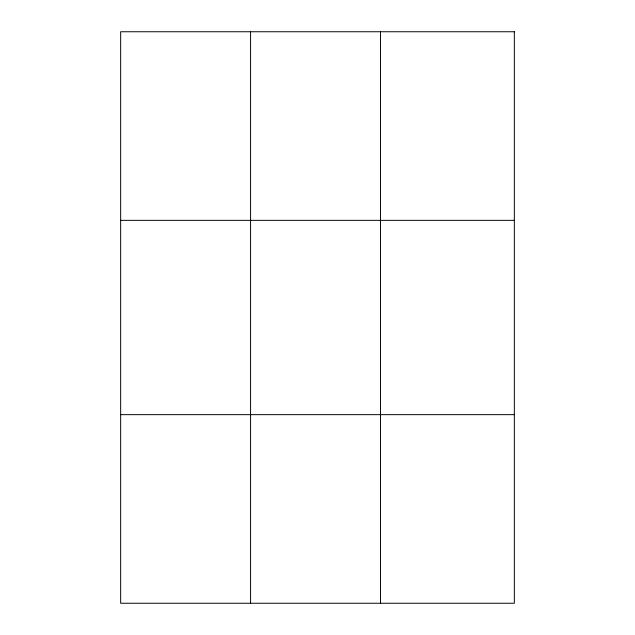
<?xml version="1.0" encoding="UTF-8"?>
<svg xmlns="http://www.w3.org/2000/svg" width="635" height="635" viewBox="0 0 635 635"><rect width="100%" height="100%" fill="white"/><g stroke="black" fill="none" stroke-linecap="round" stroke-linejoin="round"><path stroke-width="0.95" d="M250.571 31.75L250.571 603.25M380.492 31.75L380.492 603.25M120.658 220.345L514.342 220.345M120.658 414.655L514.342 414.655M514.342 31.75L514.342 603.25L120.658 603.25L120.658 31.75L514.342 31.75"/></g></svg>
